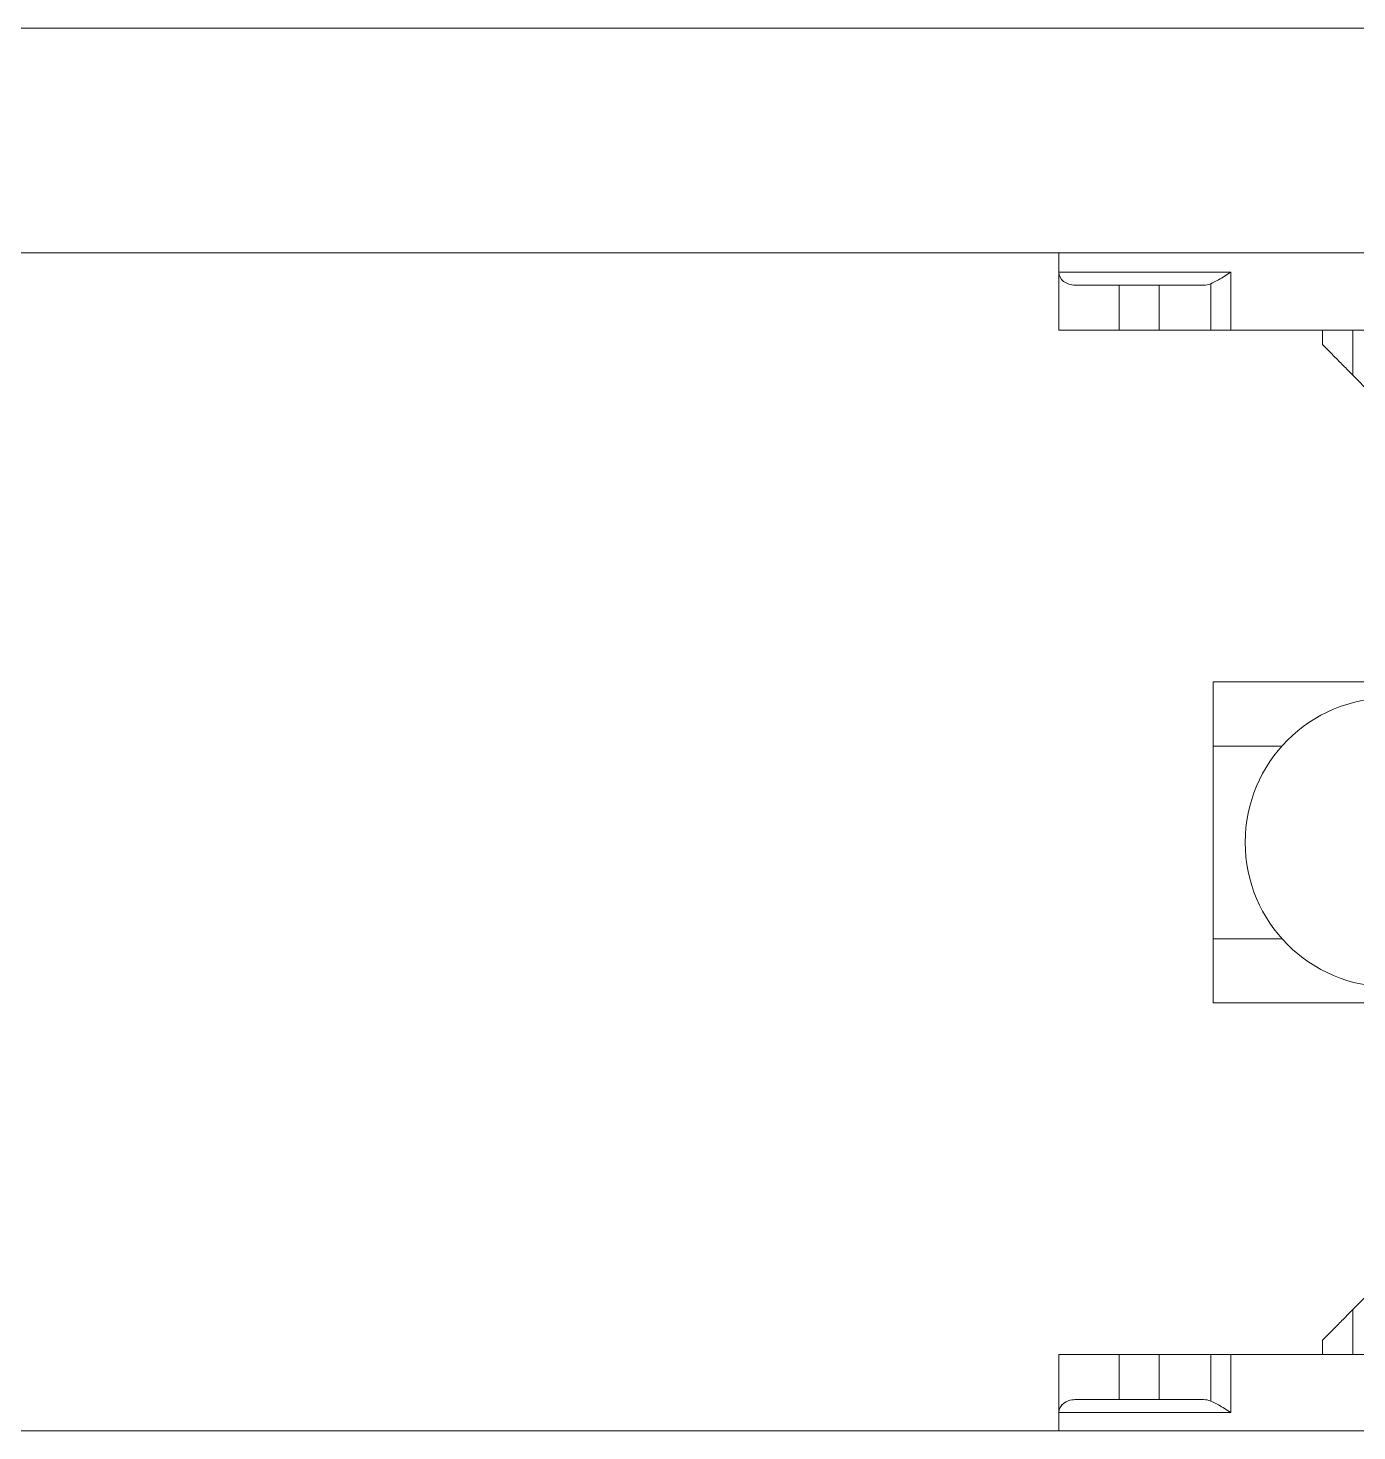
# Model space of a CAD drawing. Header units: inches. Extents: x -1851 to 6314, y -1304 to 4687.
# Drawn here: x -1822.93 to -1813.46, y 2500.35 to 2510.35 of the extents above; entities that cross this region are included whole.
import ezdxf

# ---------------------------------------------------------------- set-up
doc = ezdxf.new("R2010")
doc.units = ezdxf.units.IN
doc.header["$MEASUREMENT"] = 0
doc.layers.add('E-ARRY-TABL', color=9, linetype='Continuous')

# ---------------------------------------------------------------- blocks, each defined once
blk = doc.blocks.new('2.2.1_8 Mid Plan View')
at = {"color": 7, "linetype": 'Continuous', "lineweight": 15}
for p, q in [((26.705, -3.73684), (26.705, 2.68042)), ((27.3067, 2.68042), (27.3067, -3.73684)), ((27.42153, 2.56559), (27.42153, -3.62201)), ((26.74396, -0.82753), (26.74396, -1.13761)), ((27.26725, -1.13761), (27.26725, -0.82753)), ((26.92359, -1.14664), (26.92359, -0.95162)), ((27.08763, -1.14664), (27.08763, -0.95162)), ((27.14748, -0.97994), (27.24418, -1.07532)), ((27.2445, -1.07562), (27.24418, -1.07532)), ((27.26725, -1.09076), (27.25984, -1.09076)), ((27.25984, -1.09076), (27.25984, -1.09076)), ((26.71444, -1.22538), (26.71444, -1.13761)), ((26.71444, -1.13761), (26.74396, -1.13761)), ((26.74396, -1.13761), (26.74396, -1.14785)), ((27.26725, -1.13761), (27.29678, -1.13761)), ((27.26725, -1.14785), (27.26725, -1.13761)), ((27.29678, -1.13761), (27.29678, -1.22538)), ((26.74396, -1.14785), (26.72029, -1.14785)), ((26.721, -1.17412), (26.721, -1.15156)), ((26.74396, -1.14785), (26.74396, -1.17412)), ((26.95639, -1.14664), (26.92359, -1.14664)), ((27.05482, -1.14664), (26.95639, -1.14664)), ((27.08763, -1.14664), (27.05482, -1.14664)), ((27.29093, -1.14785), (27.26725, -1.14785)), ((27.26725, -1.17412), (27.26725, -1.14785)), ((27.29022, -1.15156), (27.29022, -1.17412)), ((26.721, -1.17412), (26.74396, -1.17412)), ((26.721, -1.19462), (26.721, -1.17412)), ((26.74396, -1.17412), (26.74396, -1.19462)), ((27.26725, -1.17412), (27.29022, -1.17412)), ((27.26725, -1.19462), (27.26725, -1.17412)), ((27.29022, -1.17412), (27.29022, -1.19462)), ((26.74396, -1.19462), (26.721, -1.19462)), ((26.721, -1.21718), (26.721, -1.19462)), ((26.74396, -1.19462), (26.74396, -1.22538)), ((27.29022, -1.19462), (27.26725, -1.19462)), ((27.26725, -1.22538), (27.26725, -1.19462)), ((27.29022, -1.19462), (27.29022, -1.21718)), ((26.71444, -1.22538), (26.705, -1.22538)), ((26.71444, -1.22538), (26.74396, -1.22538)), ((27.29678, -1.22538), (27.26725, -1.22538)), ((27.29678, -1.22538), (27.3067, -1.22538))]:
    blk.add_line(p, q, dxfattribs=at)
at = {"color": 8, "linetype": 'Continuous', "lineweight": 15}
for p, q in [((27.24418, -1.07532), (27.26725, -1.07532)), ((26.95639, -1.14664), (26.95639, -1.11144)), ((27.05482, -1.14664), (27.05482, -1.11144))]:
    blk.add_line(p, q, dxfattribs=at)
at = {"color": 7, "linetype": 'Continuous', "lineweight": 15}
blk.add_arc((27.00561, -1.05642), 0.07382, 180, 0, dxfattribs=at)
for centre, start_param, end_param in [((26.71444, -1.15156), 4.712389, 5.181588), ((27.29678, -1.15156), 1.101597, 1.570796), ((26.71444, -1.21718), 3.141593, 4.712389), ((27.29678, -1.21718), 1.570796, 3.141593)]:
    blk.add_ellipse(centre, major_axis=(0, 0.0082), ratio=0.8, start_param=start_param, end_param=end_param, dxfattribs=at)
for points, knots in [([(27.25984, -1.09076), (27.25982, -1.09074), (27.25974, -1.09065), (27.25833, -1.08923), (27.25473, -1.08564), (27.24993, -1.08089), (27.24633, -1.0774), (27.2445, -1.07562)], [0, 0, 0, 0, 0.068009, 0.289093, 0.54571, 0.768105, 1, 1, 1, 1]), ([(26.71444, -1.13761), (26.71444, -1.13762), (26.71577, -1.13971), (26.71811, -1.14331), (26.71966, -1.14654), (26.72029, -1.14785)], [0, 0, 0, 0, 0.003713, 0.594805, 1, 1, 1, 1]), ([(27.29093, -1.14785), (27.29156, -1.14654), (27.2931, -1.14331), (27.29545, -1.13971), (27.29677, -1.13762), (27.29678, -1.13761)], [0, 0, 0, 0, 0.405195, 0.996287, 1, 1, 1, 1])]:
    blk.add_open_spline(points, degree=3, knots=knots, dxfattribs=at)
blk = doc.blocks.new('2.2.1_8 End Plan View')
at = {"color": 7, "linetype": 'Continuous', "lineweight": 15}
for p, q in [((-0.30061, 2.68042), (-0.30061, -3.73684)), ((0.30109, -3.73684), (0.30109, 2.68042)), ((0.41592, -3.62201), (0.41592, 2.56559)), ((-0.26164, -1.22538), (-0.26164, -0.82753)), ((0.26164, -0.82753), (0.26164, -1.22538)), ((-0.08202, -1.14664), (-0.08202, -0.90787)), ((0.08202, -1.14664), (0.08202, -0.90787)), ((-0.14187, -0.97994), (-0.23858, -1.07532)), ((-0.23889, -1.07562), (-0.23858, -1.07532)), ((-0.26164, -1.09076), (-0.25423, -1.09076)), ((-0.25423, -1.09076), (-0.25423, -1.09076)), ((-0.29117, -1.13761), (-0.29117, -1.22538)), ((-0.26164, -1.13761), (-0.29117, -1.13761)), ((0.29117, -1.13761), (0.26164, -1.13761)), ((0.29117, -1.22538), (0.29117, -1.13761)), ((-0.28532, -1.14785), (-0.26164, -1.14785)), ((-0.28461, -1.15156), (-0.28461, -1.21718)), ((-0.08202, -1.14664), (0.08202, -1.14664)), ((0.26164, -1.14785), (0.28532, -1.14785)), ((0.28461, -1.21718), (0.28461, -1.15156)), ((-0.26164, -1.17412), (-0.28461, -1.17412)), ((0.28461, -1.17412), (0.26164, -1.17412)), ((-0.28461, -1.19462), (-0.26164, -1.19462)), ((0.26164, -1.19462), (0.28461, -1.19462)), ((-0.26164, -1.22538), (-0.30061, -1.22538)), ((0.30109, -1.22538), (0.26164, -1.22538))]:
    blk.add_line(p, q, dxfattribs=at)
at = {"color": 8, "linetype": 'Continuous', "lineweight": 15}
for p, q in [((-0.23858, -1.07532), (-0.26164, -1.07532)), ((-0.04921, -1.14664), (-0.04921, -1.11144)), ((0.04921, -1.14664), (0.04921, -1.11144))]:
    blk.add_line(p, q, dxfattribs=at)
at = {"color": 7, "linetype": 'Continuous', "lineweight": 15}
blk.add_arc((0, -1.05642), 0.07382, 180, 0, dxfattribs=at)
at = {"color": 7, "linetype": 'Continuous', "lineweight": 15, "extrusion": (0, 0, -1)}
for centre, start_param, end_param in [((-0.29117, -1.15156), 1.101597, 1.570796), ((0.29117, -1.15156), 4.712389, 5.181588), ((-0.29117, -1.21718), 1.570796, 3.141593), ((0.29117, -1.21718), 3.141593, 4.712389)]:
    blk.add_ellipse(centre, major_axis=(0, 0.0082), ratio=0.8, start_param=start_param, end_param=end_param, dxfattribs=at)
at = {"color": 7, "linetype": 'Continuous', "lineweight": 15}
for points, knots in [([(-0.25423, -1.09076), (-0.25421, -1.09074), (-0.25413, -1.09065), (-0.25272, -1.08923), (-0.24912, -1.08564), (-0.24432, -1.08089), (-0.24073, -1.0774), (-0.23889, -1.07562)], [0, 0, 0, 0, 0.068009, 0.289093, 0.54571, 0.768105, 1, 1, 1, 1]), ([(-0.28532, -1.14785), (-0.28595, -1.14654), (-0.2875, -1.14331), (-0.28984, -1.13971), (-0.29116, -1.13762), (-0.29117, -1.13761)], [0, 0, 0, 0, 0.405195, 0.996287, 1, 1, 1, 1]), ([(0.29117, -1.13761), (0.29116, -1.13762), (0.28984, -1.13971), (0.2875, -1.14331), (0.28595, -1.14654), (0.28532, -1.14785)], [0, 0, 0, 0, 0.003713, 0.594805, 1, 1, 1, 1])]:
    blk.add_open_spline(points, degree=3, knots=knots, dxfattribs=at)

msp = doc.modelspace()

# ---------------------------------------------------------------- block references
at = {"layer": 'E-ARRY-TABL', "xscale": -13.95298604562408, "yscale": 13.95298604562408, "zscale": 13.95298604562408, "rotation": 270}
for name, p in [('2.2.1_8 End Plan View', (-1798.49, 2504.54925)), ('2.2.1_8 Mid Plan View', (-1798.49, 2127.74039))]:
    msp.add_blockref(name, p, dxfattribs=at)

doc.saveas('drawing.dxf')
